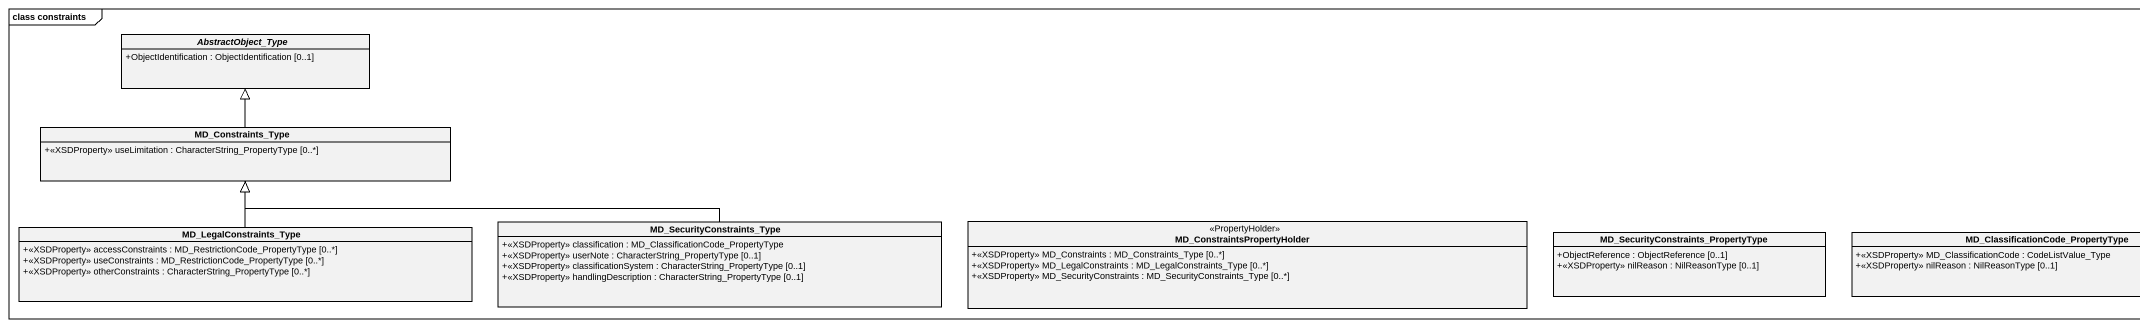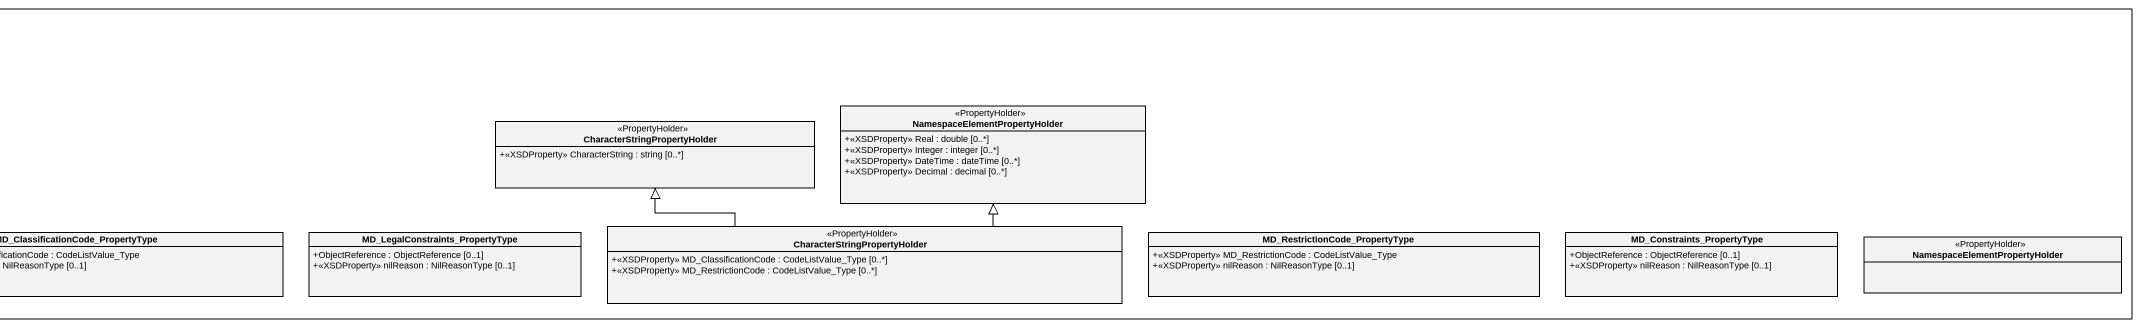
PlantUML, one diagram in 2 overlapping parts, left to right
@startuml
mainframe class constraints
hide circle
hide empty members
skinparam classAttributeIconSize 0
abstract class AbstractObject_Type {
  +ObjectIdentification : ObjectIdentification [0..1]
}
class "CharacterStringPropertyHolder" as CharacterStringPropertyHolde <<PropertyHolder>> {
  +<<XSDProperty>> CharacterString : string [0..*]
}
class "NamespaceElementPropertyHolder" as NamespaceElementPropertyHold <<PropertyHolder>> {
  +<<XSDProperty>> Real : double [0..*]
  +<<XSDProperty>> Integer : integer [0..*]
  +<<XSDProperty>> DateTime : dateTime [0..*]
  +<<XSDProperty>> Decimal : decimal [0..*]
}
class MD_Constraints_Type {
  +<<XSDProperty>> useLimitation : CharacterString_PropertyType [0..*]
}
class MD_LegalConstraints_Type {
  +<<XSDProperty>> accessConstraints : MD_RestrictionCode_PropertyType [0..*]
  +<<XSDProperty>> useConstraints : MD_RestrictionCode_PropertyType [0..*]
  +<<XSDProperty>> otherConstraints : CharacterString_PropertyType [0..*]
}
class MD_SecurityConstraints_Type {
  +<<XSDProperty>> classification : MD_ClassificationCode_PropertyType
  +<<XSDProperty>> userNote : CharacterString_PropertyType [0..1]
  +<<XSDProperty>> classificationSystem : CharacterString_PropertyType [0..1]
  +<<XSDProperty>> handlingDescription : CharacterString_PropertyType [0..1]
}
class MD_ConstraintsPropertyHolder <<PropertyHolder>> {
  +<<XSDProperty>> MD_Constraints : MD_Constraints_Type [0..*]
  +<<XSDProperty>> MD_LegalConstraints : MD_LegalConstraints_Type [0..*]
  +<<XSDProperty>> MD_SecurityConstraints : MD_SecurityConstraints_Type [0..*]
}
class "MD_SecurityConstraints_PropertyType" as MD_SecurityConstraints {
  +ObjectReference : ObjectReference [0..1]
  +<<XSDProperty>> nilReason : NilReasonType [0..1]
}
class "MD_ClassificationCode_PropertyType" as MD_ClassificationCode {
  +<<XSDProperty>> MD_ClassificationCode : CodeListValue_Type
  +<<XSDProperty>> nilReason : NilReasonType [0..1]
}
class "MD_LegalConstraints_PropertyType" as MD_LegalConstraints {
  +ObjectReference : ObjectReference [0..1]
  +<<XSDProperty>> nilReason : NilReasonType [0..1]
}
class "CharacterStringPropertyHolder" as CharacterStringPropertyHolde_2 <<PropertyHolder>> {
  +<<XSDProperty>> MD_ClassificationCode : CodeListValue_Type [0..*]
  +<<XSDProperty>> MD_RestrictionCode : CodeListValue_Type [0..*]
}
class "MD_RestrictionCode_PropertyType" as MD_RestrictionCode {
  +<<XSDProperty>> MD_RestrictionCode : CodeListValue_Type
  +<<XSDProperty>> nilReason : NilReasonType [0..1]
}
class MD_Constraints_PropertyType {
  +ObjectReference : ObjectReference [0..1]
  +<<XSDProperty>> nilReason : NilReasonType [0..1]
}
class "NamespaceElementPropertyHolder" as NamespaceElementPropertyHold_2 <<PropertyHolder>>
MD_Constraints_Type -up-|> AbstractObject_Type
MD_LegalConstraints_Type -up-|> MD_Constraints_Type
MD_SecurityConstraints_Type -left-|> MD_Constraints_Type
CharacterStringPropertyHolde_2 -left-|> CharacterStringPropertyHolde
CharacterStringPropertyHolde_2 -up-|> NamespaceElementPropertyHold
@enduml
